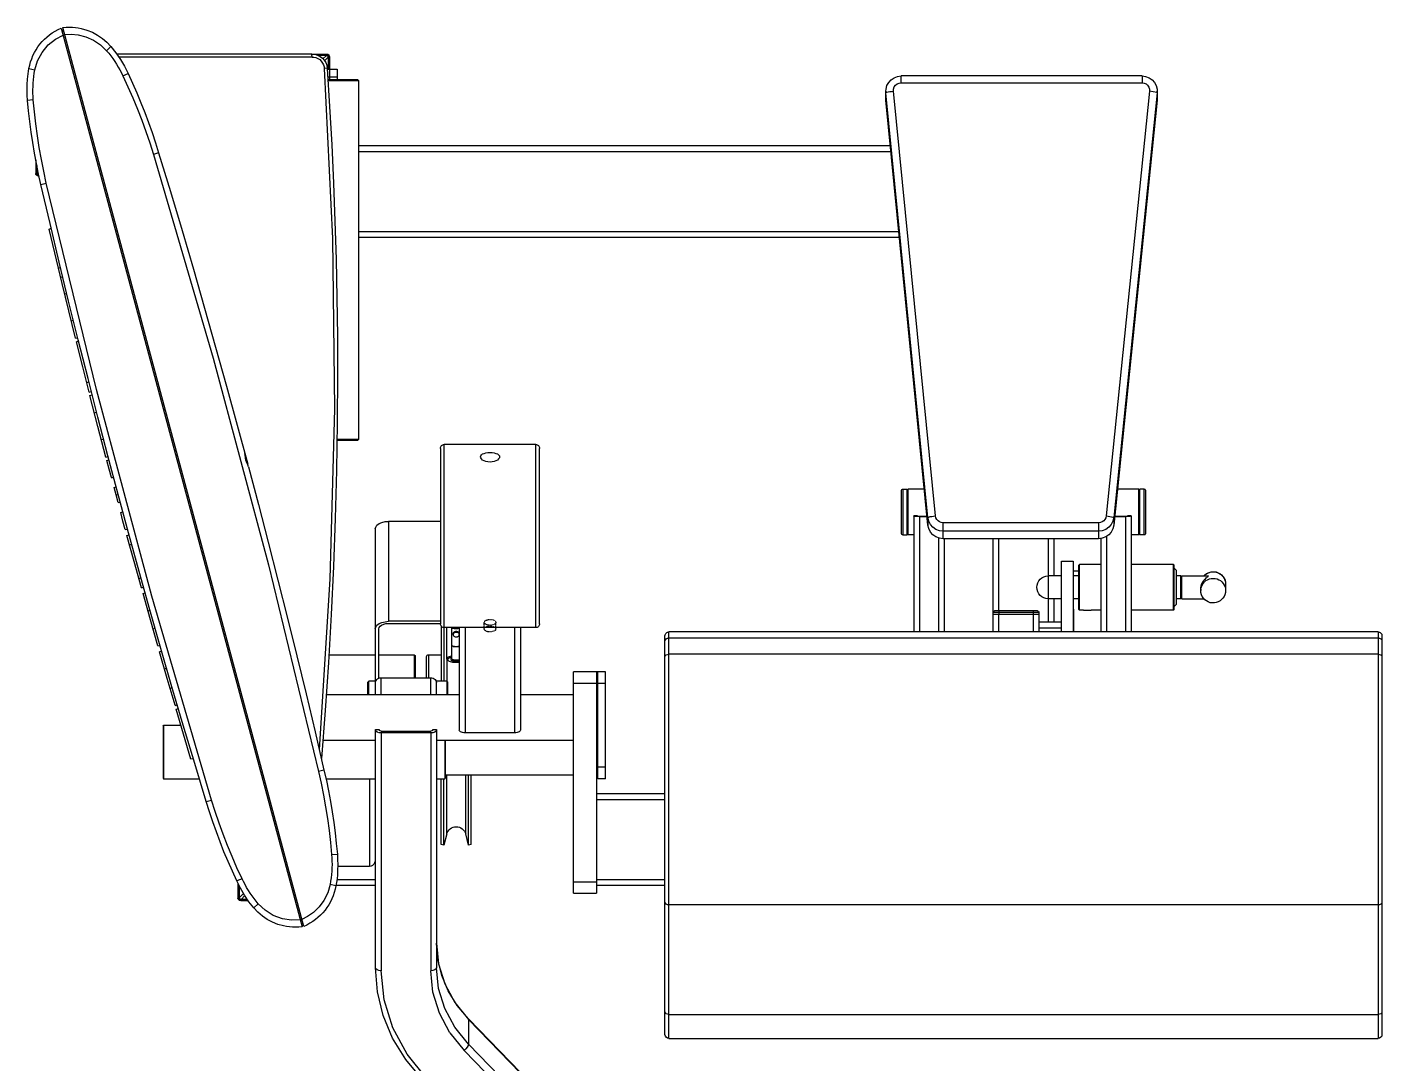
# Model space of a CAD drawing. Header units: millimetres. Extents: x 24547 to 62889, y 34568 to 56011.
# Drawn here: x 29608 to 30728, y 45215 to 46072 of the extents above; entities that cross this region are included whole.
import ezdxf

# ---------------------------------------------------------------- set-up
doc = ezdxf.new("R2010")
doc.units = ezdxf.units.MM
doc.linetypes.add('PEN_TYPE_1', pattern=[0])
doc.linetypes.add('PEN_TYPE_9', pattern=[0.1389, 0.0833, -0.0556])

# ---------------------------------------------------------------- blocks, each defined once
blk = doc.blocks.new('A$C18FB2BB5')
at = {"color": 7, "linetype": 'PEN_TYPE_1'}
for points in [[(1.5, 1267.9), (2.1, 1270.7), (2.9, 1273.4), (3.8, 1276.1), (4.8, 1278.6), (6.1, 1281.1), (7.4, 1283.5), (8.9, 1285.8), (10.6, 1288.1), (12.4, 1290.2), (14.3, 1292.2), (16.3, 1294), (18.4, 1295.8), (20.7, 1297.4), (23.1, 1298.9), (25.5, 1300.2), (28.1, 1301.4)], [(28.1, 1301.4), (227.2, 558.5)], [(28.8, 1298.9), (30.1, 1299.3)], [(29.6, 1301.8), (32.3, 1302.1), (35, 1302.1), (37.4, 1302.1), (39.9, 1301.9), (42.3, 1301.5), (44.7, 1301.1), (49.4, 1299.7), (53.9, 1297.9), (58.2, 1295.6), (62.2, 1292.9), (65.9, 1289.7), (69.3, 1286.1)], [(228.6, 558.9), (29.6, 1301.8)], [(6.4, 1266.8), (8.5, 1274.3), (12.3, 1281.3), (17.4, 1287.4), (23.4, 1292.3)], [(23.4, 1292.3), (29.7, 1295.6)], [(29.7, 1295.5), (31.2, 1295.9)], [(31.1, 1296.1), (36.4, 1296.3), (42.3, 1295.8), (48.5, 1294.2), (54.8, 1291.5), (60.7, 1287.6), (65.7, 1282.7)], [(69.3, 1286.1), (65.7, 1282.7)], [(65.7, 1282.7), (67.5, 1280.6), (69.2, 1278.4), (70.8, 1276.2), (72.4, 1273.9), (73.9, 1271.6), (75.3, 1269.2), (76.7, 1266.8), (78, 1264.4), (79.2, 1261.9)], [(69.3, 1286.1), (73.4, 1280.9), (77.1, 1275.5), (80.5, 1269.8), (83.5, 1263.9)], [(235.4, 1279.9), (74.1, 1279.9)], [(235.6, 1277.4), (75.9, 1277.4)], [(235.6, 1277.4), (235.4, 1279.9)], [(235.4, 1279.9), (247.6, 1279.9)], [(235.4, 1279.9), (237.9, 1279.7), (240.1, 1279), (242.2, 1277.9), (244.1, 1276.5), (245.6, 1274.8), (246.8, 1272.8), (247.6, 1270.6), (248, 1268.2)], [(235.6, 1277.4), (237, 1277.3), (238.6, 1277), (240.2, 1276.3), (241.8, 1275.3), (243.1, 1274), (244.2, 1272.5), (245, 1270.9), (245.4, 1269.4), (245.6, 1268)], [(239.9, 1279), (247.6, 1279)], [(247.3, 1278.8), (240.6, 1278.8)], [(244.5, 1276), (247.3, 1278.8)], [(245.8, 1274.4), (248.7, 1277.3)], [(247.3, 1278.8), (247.7, 1278.7), (248.1, 1278.5), (248.5, 1278.2), (248.7, 1277.8), (248.7, 1277.3)], [(247.6, 1279.9), (247.6, 1279)], [(247.6, 1279.9), (248.5, 1279.7), (249.2, 1279.3), (249.7, 1278.5), (249.9, 1277.6)], [(247.6, 1279), (248.1, 1278.9), (248.6, 1278.6), (248.9, 1278.2), (249, 1277.6)], [(248.7, 1277.3), (248.7, 1267.3)], [(249, 1267.3), (249, 1277.6)], [(249.9, 1277.6), (249, 1277.6)], [(249.9, 1277.6), (249.9, 1267.3)], [(0.4, 1241.6), (0.1, 1246), (0, 1250.4), (0.1, 1254.8), (0.4, 1259.2), (0.9, 1263.6), (1.5, 1267.9)], [(1.5, 1267.9), (6.4, 1266.8)], [(5.1, 1242.1), (4.9, 1244.8), (4.8, 1247.6), (4.8, 1250.4), (4.9, 1253.1), (5, 1255.9), (5.2, 1258.6), (5.5, 1261.3), (5.9, 1264.1), (6.4, 1266.8)], [(245.6, 1268), (252.4, 1127.4), (254, 986.6), (250.3, 845.8), (241.4, 705.3)], [(248, 1268.1), (250, 1236.5), (251.7, 1204.9), (253.2, 1173.3), (254.4, 1141.7), (255.3, 1110.1), (256, 1078.4), (256.4, 1046.8), (256.5, 1015.1), (256.3, 975.4), (255.7, 935.7), (254.6, 896), (253.2, 856.3), (251.3, 816.6), (249, 777), (246.3, 737.3), (243.2, 697.7)], [(248, 1268.2), (245.6, 1268)], [(248.1, 1267.3), (256.2, 1267.3)], [(249.9, 1267.3), (249.9, 1258.6)], [(256.2, 1267.3), (256.2, 1258.6)], [(79.2, 1261.9), (83.5, 1263.9)], [(79.2, 1261.9), (83.3, 1252.9), (87.3, 1243.7), (91.1, 1234.5), (94.7, 1225.3), (98.1, 1215.9), (101.3, 1206.5), (104.3, 1197)], [(83.5, 1263.9), (87.1, 1255.9), (90.6, 1247.8), (94, 1239.7), (97.2, 1231.5), (100.3, 1223.3), (103.2, 1215), (106, 1206.6), (108.7, 1198.2)], [(248.4, 1261), (256.2, 1261)], [(273.3, 1258.6), (248.6, 1258.6)], [(274.1, 1257.8), (248.6, 1257.8)], [(273.3, 1258.6), (274.1, 1257.8)], [(274.1, 961.6), (274.1, 1257.8)], [(709.8, 1249.2), (709.9, 1251), (710.7, 1253.9), (712.1, 1256.5), (714.1, 1258.7), (716.6, 1260.4), (719.4, 1261.4), (722.4, 1261.8)], [(716.1, 1249.3), (716.2, 1251), (716.7, 1252.7), (717.7, 1254.1), (719.1, 1255.2), (720.7, 1255.9), (722.4, 1256.2)], [(722.4, 1256.2), (722.4, 1261.8)], [(921.5, 1261.8), (722.4, 1261.8)], [(722.4, 1256.2), (921.5, 1256.2)], [(921.5, 1261.8), (924.4, 1261.4), (927.3, 1260.4), (929.8, 1258.7), (931.8, 1256.5), (933.2, 1253.8), (934, 1250.9), (934.1, 1249.2)], [(921.5, 1261.8), (921.5, 1256.2)], [(921.5, 1256.2), (923.2, 1255.9), (924.8, 1255.2), (926.1, 1254.1), (927.1, 1252.6), (927.7, 1251), (927.7, 1249.3)], [(709.8, 1249.2), (709.8, 1248)], [(709.8, 1241.7), (709.8, 1249.2)], [(709.8, 1248), (710, 1248.2)], [(744.6, 896.9), (709.8, 1248)], [(710, 1248.2), (710.7, 1248.4), (711.7, 1248.6), (713, 1248.9), (714.5, 1249.1), (716.1, 1249.3)], [(750.8, 898.2), (716.1, 1249.3)], [(927.7, 1249.3), (891.8, 898.2)], [(934, 1248), (898.1, 896.9)], [(933.7, 1248.2), (927.7, 1249.3)], [(934, 1248), (933.7, 1248.2)], [(934.1, 1249.2), (934, 1241.7)], [(934, 1248), (934.1, 1249.2)], [(5.1, 1242.1), (0.4, 1241.6)], [(0.4, 1241.6), (0.4, 1241.6)], [(11.4, 1172.1), (9.5, 1180.7), (7.7, 1189.4), (6.1, 1198), (4.7, 1206.7), (3.4, 1215.4), (2.2, 1224.1), (1.2, 1232.9), (0.4, 1241.6)], [(15.8, 1173.3), (13.7, 1183), (11.8, 1192.8), (10, 1202.6), (8.5, 1212.4), (7.2, 1222.3), (6, 1232.1), (5.1, 1242.1)], [(709.8, 1243), (709.8, 1241.7)], [(744.6, 890.7), (709.8, 1241.7)], [(934, 1241.7), (898.1, 890.6)], [(934, 1241.7), (934.1, 1243)], [(274.1, 1204.3), (713.5, 1204.3)], [(274.1, 1199.5), (714, 1199.5)], [(7.2, 1192.4), (7.2, 1181.3)], [(8.1, 1187.9), (8.1, 1181.3)], [(108.7, 1198.2), (104.3, 1197)], [(104.3, 1197), (153.8, 1028.5), (199.5, 857.7), (240.9, 687)], [(108.7, 1198.2), (118.4, 1166.2), (128, 1134.2), (137.4, 1102.1), (146.7, 1069.9), (155.8, 1037.7), (164.8, 1005.5), (173.7, 973.3), (182.4, 941)], [(7.2, 1181.3), (8.1, 1181.3)], [(9.4, 1179), (8.6, 1179.2), (7.8, 1179.7), (7.3, 1180.4), (7.2, 1181.3)], [(9.4, 1179.9), (8.9, 1180.1), (8.5, 1180.4), (8.2, 1180.8), (8.1, 1181.3)], [(8.3, 1181.7), (8.3, 1186.6)], [(9.1, 1182.5), (8.3, 1181.7)], [(9.6, 1180.2), (9.3, 1180.2), (8.9, 1180.5), (8.6, 1180.8), (8.4, 1181.2), (8.3, 1181.7)], [(9.7, 1179.9), (9.4, 1179.9)], [(9.4, 1179), (9.4, 1179.9)], [(9.9, 1179), (9.4, 1179)], [(11.4, 1172.1), (15.8, 1173.3)], [(148.1, 662.1), (138.5, 693.7), (129, 725.4), (119.7, 757), (110.6, 788.7), (101.5, 820.5), (92.6, 852.3), (83.9, 884.1), (75.3, 916), (66.8, 947.9), (58.5, 979.8), (50.3, 1011.8), (42.2, 1043.8), (34.3, 1075.8), (26.5, 1107.9), (18.9, 1140), (11.4, 1172.1)], [(152.5, 663.3), (103, 831.8), (57.2, 1002.7), (15.8, 1173.3)], [(18.1, 1135.3), (19.8, 1135.9)], [(39.9, 1045.1), (28.9, 1090.2), (18.1, 1135.3)], [(274.1, 1133.4), (720.6, 1133.4)], [(274.1, 1128.6), (721, 1128.6)], [(25.8, 1102.9), (27.6, 1103.4)], [(27.6, 1095.5), (29.4, 1095.9)], [(30.9, 1081.6), (32.7, 1082.2)], [(36.3, 1059.5), (38.2, 1059.9)], [(39.9, 1045.1), (41.8, 1045.4)], [(40.7, 1042.2), (42.5, 1042.8)], [(40.7, 1042.2), (40.7, 1042.2)], [(51.2, 1000.6), (45.9, 1021.4), (40.7, 1042.2)], [(49.2, 1008.4), (51, 1008.9)], [(51.2, 1000.6), (53, 1000.9)], [(51.9, 997.7), (53.7, 998.3)], [(51.9, 997.7), (51.9, 997.6)], [(65.1, 946.9), (58.5, 972.2), (51.9, 997.6)], [(55.6, 983.3), (57.4, 983.9)], [(61.3, 961.3), (63.2, 961.7)], [(255.7, 961.6), (274.1, 961.6)], [(255.7, 960.8), (273.3, 960.8)], [(274.1, 961.6), (273.3, 960.8)], [(341.6, 954), (341.7, 954.7), (341.9, 955.3), (342.1, 955.8), (342.5, 956.3), (343, 956.7), (343.5, 956.9), (344.1, 957.1), (344.8, 957.2)], [(341.6, 954), (341.6, 809.1)], [(344.8, 805.9), (344.8, 957.2)], [(420.4, 957.2), (344.8, 957.2)], [(420.4, 805.9), (420.4, 957.2)], [(420.4, 957.2), (421, 957.1), (421.6, 956.9), (422.2, 956.7), (422.6, 956.3), (423, 955.8), (423.3, 955.3), (423.5, 954.7), (423.6, 954)], [(423.6, 809.1), (423.6, 954)], [(65.1, 946.9), (67, 947.2)], [(65.9, 944), (67.6, 944.6)], [(65.9, 944), (65.9, 943.9)], [(69.6, 929.9), (67.7, 936.9), (65.9, 943.9)], [(182.9, 938.9), (182.4, 940.4), (181.5, 942.2), (180.8, 944.2), (180.4, 946.3), (180.2, 948.3), (180, 949.9)], [(182.4, 941), (182.4, 941)], [(374.7, 947), (374.9, 947.9), (375.5, 948.7), (376.4, 949.4), (377.7, 949.9), (379.2, 950.3), (380.8, 950.6), (382.6, 950.6)], [(382.6, 942.7), (380.8, 942.9), (379.2, 943.2), (377.7, 943.8), (376.4, 944.4), (375.5, 945.3), (374.9, 946.2), (374.7, 947)], [(382.6, 950.6), (384.3, 950.6), (386, 950.3), (387.5, 949.9), (388.7, 949.4), (389.7, 948.7), (390.3, 947.9), (390.5, 947)], [(390.5, 947), (390.3, 946.2), (389.7, 945.3), (388.7, 944.4), (387.5, 943.8), (386, 943.2), (384.3, 942.9), (382.6, 942.7)], [(69.6, 929.8), (71.5, 930.1)], [(182.9, 938.9), (191.2, 907.7), (199.3, 876.4), (207.3, 845.2), (215.2, 813.8), (222.9, 782.5), (230.5, 751.1), (238, 719.7), (245.3, 688.2)], [(71.8, 921.7), (73.6, 922.3)], [(71.8, 921.7), (71.8, 921.7)], [(75.1, 909.2), (73.5, 915.5), (71.8, 921.7)], [(722.6, 919.1), (722.7, 919.6), (723, 920), (723.4, 920.3), (723.9, 920.4)], [(722.6, 883.9), (722.6, 919)], [(723.9, 920.4), (723.9, 882.6)], [(723.9, 920.4), (727.4, 920.4)], [(727.4, 882.6), (727.4, 920.4)], [(728.2, 920.4), (727.4, 919.6)], [(728.2, 882.6), (728.2, 920.4)], [(741.6, 920.4), (728.2, 920.4)], [(918.9, 920.4), (901.2, 920.4)], [(918.9, 882.6), (918.9, 920.4)], [(919.7, 919.6), (918.9, 920.4)], [(919.7, 882.6), (919.7, 920.4)], [(923.2, 920.4), (919.7, 920.4)], [(923.2, 882.6), (923.2, 920.4)], [(923.2, 920.4), (923.7, 920.3), (924.1, 920), (924.3, 919.6), (924.4, 919.1)], [(924.4, 919.1), (924.4, 883.8)], [(73.4, 915.5), (75.3, 916)], [(75.1, 909.2), (77, 909.6)], [(77.3, 901.1), (79.1, 901.7)], [(77.3, 901.1), (77.3, 901)], [(81.1, 887), (79.2, 894), (77.3, 901)], [(735.9, 898.4), (732.9, 898.4)], [(732.9, 898.2), (732.9, 802.3)], [(735.9, 897.6), (735.6, 897.6), (734.7, 897.7), (733.9, 897.8), (733.4, 897.9), (733, 898.1), (732.9, 898.2)], [(735.9, 898.2), (737.6, 898)], [(737.6, 897.5), (735.9, 897.6)], [(737.6, 898), (743.8, 898)], [(737.6, 897.5), (737.6, 802.3)], [(743.9, 897.5), (737.6, 897.5)], [(744.6, 896.9), (744.8, 897.1), (745.4, 897.3), (746.4, 897.6), (747.7, 897.8), (749.2, 898), (750.8, 898.2)], [(757.1, 885.6), (754, 886), (751.2, 887.1), (748.6, 888.8), (746.6, 891.2), (745.2, 893.9), (744.6, 896.9)], [(744.6, 896.9), (744.6, 890.7)], [(757.1, 892.5), (755.6, 892.7), (754.1, 893.3), (752.9, 894.1), (751.9, 895.3), (751.2, 896.7), (750.8, 898.2)], [(891.8, 898.2), (891.5, 896.7), (890.8, 895.3), (889.8, 894.1), (888.5, 893.3), (887.1, 892.7), (885.6, 892.5)], [(898.1, 896.9), (897.4, 893.9), (896, 891.1), (894, 888.8), (891.5, 887.1), (888.6, 886), (885.6, 885.6)], [(891.8, 898.2), (893.5, 898), (895, 897.8), (896.3, 897.5), (897.3, 897.3), (897.9, 897.1), (898.1, 896.9)], [(898.1, 896.9), (898.1, 890.6)], [(907.8, 897.5), (898.8, 897.5)], [(898.9, 898), (907.8, 898)], [(907.8, 898), (909.6, 898.2)], [(909.6, 897.6), (907.8, 897.5)], [(907.8, 897.5), (907.8, 802.3)], [(912.6, 898.4), (909.6, 898.4)], [(912.6, 898.2), (912.5, 898.1), (912.1, 897.9), (911.5, 897.8), (910.8, 897.7), (909.9, 897.6), (909.6, 897.6)], [(912.6, 898.2), (912.6, 802.3)], [(81.1, 887), (83, 887.3)], [(287.7, 887.4), (288.1, 889), (289.1, 890.6), (290.9, 891.9), (293.2, 892.8), (295.8, 893.5), (298.6, 893.7)], [(287.7, 887.4), (287.7, 761.6)], [(298.6, 893.7), (298.6, 811.1)], [(341.6, 893.7), (298.6, 893.7)], [(757.1, 879.3), (754, 879.7), (751.2, 880.8), (748.6, 882.6), (746.6, 884.9), (745.2, 887.7), (744.6, 890.7)], [(757.1, 879.3), (757.1, 892.5)], [(885.6, 892.5), (757.1, 892.5)], [(885.6, 885.6), (757.1, 885.6)], [(885.6, 892.5), (885.6, 879.3)], [(898.1, 890.6), (897.4, 887.6), (896, 884.9), (894, 882.6), (891.5, 880.8), (888.6, 879.7), (885.6, 879.3)], [(82.5, 882.1), (84.2, 882.7)], [(82.5, 882.1), (82.5, 882.1)], [(94.4, 838.9), (88.4, 860.5), (82.5, 882.1)], [(84.6, 874.3), (86.4, 874.9)], [(723.9, 882.5), (723.4, 882.6), (723, 882.9), (722.7, 883.3), (722.6, 883.8)], [(723.9, 882.6), (727.4, 882.6)], [(728.2, 882.6), (727.4, 883.3)], [(732.9, 882.6), (728.2, 882.6)], [(753.4, 879.9), (753.4, 802.3)], [(885.6, 879.3), (757.1, 879.3)], [(758.1, 879.3), (758.1, 802.3)], [(798.3, 879.3), (798.3, 802.3)], [(803, 879.3), (803, 819.7)], [(844, 879.3), (844, 810.3)], [(848.7, 879.3), (848.7, 848.6)], [(887.4, 879.5), (887.4, 802.3)], [(892.1, 881.2), (892.1, 802.3)], [(918.9, 882.6), (912.6, 882.6)], [(919.7, 883.3), (918.9, 882.6)], [(923.2, 882.6), (919.7, 882.6)], [(924.4, 883.8), (924.3, 883.3), (924.1, 882.9), (923.7, 882.6), (923.2, 882.5)], [(923.2, 882.6), (923.2, 882.5)], [(855, 802.3), (855, 860.7)], [(855, 860.7), (864.5, 860.7)], [(864.5, 860.7), (864.5, 802.3)], [(864.5, 852.8), (869.2, 852.8)], [(869.7, 858.1), (869.2, 857.6)], [(869.2, 820.8), (869.2, 857.6)], [(869.7, 820.3), (869.7, 858.1)], [(887.4, 858.1), (869.7, 858.1)], [(947.5, 858.1), (912.6, 858.1)], [(947.5, 820.3), (947.5, 858.1)], [(948, 857.6), (947.5, 858.1)], [(948, 820.8), (948, 857.6)], [(948, 854.9), (949.6, 853.4)], [(949.6, 853.4), (949.6, 825)], [(972.7, 848.6), (973.4, 849.4), (974.7, 850.5), (976.2, 851.3), (977.8, 851.8), (979.4, 852.1), (981.1, 852.1), (982.8, 851.9), (984.4, 851.3), (985.9, 850.5), (987.3, 849.5), (988.4, 848.2), (989.4, 846.8), (990, 845.2), (990.4, 843.6), (990.6, 841.9)], [(972.7, 848.6), (973.1, 849.1), (974.3, 850.1), (975.7, 850.9), (977.2, 851.5), (978.7, 851.9), (980.4, 852), (982, 851.9), (983.5, 851.5), (985, 850.9), (986.4, 850.1), (987.6, 849.1), (988.6, 847.9), (989.5, 846.5), (990.1, 845), (990.5, 843.5)], [(92.2, 846.6), (94.1, 847)], [(844, 829.7), (842.1, 829.9), (840.3, 830.5), (838.7, 831.3), (837.3, 832.5), (836.2, 833.9), (835.3, 835.5), (834.7, 837.3), (834.6, 839.2), (834.7, 841.1), (835.3, 842.9), (836.2, 844.5), (837.3, 845.9), (838.7, 847), (840.3, 847.9), (842.1, 848.4), (844, 848.6)], [(855, 848.6), (844, 848.6)], [(869.2, 848.6), (864.5, 848.6)], [(953.6, 848.6), (949.6, 848.6)], [(953.6, 829.7), (953.6, 848.6)], [(954.3, 847.9), (953.6, 848.6)], [(954.3, 848.6), (976.1, 848.6)], [(954.3, 829.7), (954.3, 848.5)], [(970.1, 837.7), (970.2, 838.9), (970.4, 840.2), (970.8, 841.6), (971.4, 842.9), (972.2, 844.2), (973, 845.3), (973.9, 846.2), (974.6, 846.9), (975.2, 847.4), (975.7, 847.8), (976.1, 848.1), (976.3, 848.4), (976.4, 848.5)], [(970.1, 836.5), (970.2, 838.1), (970.6, 839.6), (971.2, 841.1), (972.1, 842.4), (973.1, 843.6), (974.3, 844.7), (975.7, 845.5), (977.2, 846.1), (978.7, 846.5), (980.4, 846.6), (982, 846.5), (983.5, 846.1), (985, 845.5), (986.4, 844.7), (987.6, 843.6), (988.6, 842.4), (989.5, 841.1), (990.1, 839.6), (990.5, 838.1), (990.6, 836.5)], [(976.4, 848.5), (976.1, 848.6)], [(990.6, 841.9), (990.6, 836.5)], [(94.4, 838.8), (96.3, 839.2)], [(95.8, 834), (97.5, 834.6)], [(95.8, 834), (95.8, 834)], [(108, 790.8), (101.9, 812.3), (95.8, 834)], [(855, 829.7), (844, 829.7)], [(848.7, 829.7), (848.7, 810.3)], [(869.2, 829.7), (864.5, 829.7)], [(953.6, 829.7), (949.6, 829.7)], [(954.3, 830.5), (953.6, 829.7)], [(954.3, 829.7), (972.7, 829.7)], [(970.1, 837.7), (970.1, 836.5)], [(990.6, 836.5), (990.4, 834.8), (990, 833.1), (989.4, 831.6), (988.4, 830.2), (987.3, 829), (986, 827.9), (984.5, 827.1), (982.9, 826.6), (981.3, 826.3), (979.6, 826.3), (977.9, 826.5), (976.3, 827.1), (974.8, 827.9), (973.4, 828.9), (972.3, 830.2), (971.3, 831.6), (970.7, 833.1), (970.2, 834.8), (970.1, 836.5)], [(99.7, 819.9), (101.6, 820.2)], [(798.4, 818.5), (798.5, 819), (798.8, 819.4), (799.2, 819.6), (799.7, 819.7)], [(836.3, 818.5), (798.4, 818.5)], [(835, 819.7), (799.7, 819.7)], [(803.2, 819.7), (803.2, 816.6)], [(831.5, 819.7), (831.5, 816.6)], [(835, 819.7), (835.5, 819.6), (835.9, 819.4), (836.2, 819), (836.3, 818.5)], [(836.3, 818.5), (836.3, 816.6)], [(864.5, 821.2), (864.8, 821.2)], [(864.8, 821.2), (864.8, 802.3)], [(869.7, 820.3), (869.2, 820.8)], [(873.2, 820.3), (869.7, 820.3)], [(873.2, 820.3), (876.3, 820.3)], [(876.3, 820.3), (879.5, 820.3)], [(887.4, 820.3), (879.5, 820.3)], [(947.5, 820.3), (912.6, 820.3)], [(948, 820.8), (947.5, 820.3)], [(948, 823.4), (949.6, 825)], [(287.7, 804.8), (288.1, 806.4), (289.1, 807.9), (290.9, 809.2), (293.2, 810.2), (295.8, 810.8), (298.6, 811.1)], [(290.7, 804.8), (291, 806), (291.8, 807.1), (293, 808), (294.7, 808.7), (296.6, 809.2), (298.6, 809.3)], [(341.6, 811.1), (298.6, 811.1)], [(298.6, 809.3), (341.6, 809.3)], [(344.8, 805.9), (344.1, 806), (343.5, 806.1), (343, 806.4), (342.5, 806.8), (342.1, 807.3), (341.9, 807.8), (341.7, 808.4), (341.6, 809.1)], [(342.2, 807.3), (342.2, 761.6)], [(423.6, 809.1), (423.5, 808.4), (423.3, 807.8), (423, 807.3), (422.6, 806.8), (422.2, 806.4), (421.6, 806.1), (421, 806), (420.4, 805.9)], [(834.5, 816.6), (798.4, 816.6)], [(803, 816.6), (803, 802.3)], [(831.4, 816.6), (831.4, 802.3)], [(836.2, 816.6), (834.5, 816.6)], [(836.2, 816.6), (836.2, 802.3)], [(855, 810.3), (836.2, 810.3)], [(104, 804.9), (105.8, 805.5)], [(290.7, 764.2), (290.7, 804.8)], [(344.4, 805.9), (344.4, 761.6)], [(420.4, 805.9), (344.8, 805.9)], [(346.8, 780.2), (346.8, 805.9)], [(351.1, 780.3), (351.1, 805.9)], [(357.2, 805.6), (356.3, 805.4), (355.2, 805.4), (354.1, 805.4), (353.1, 805.4), (352.1, 805.6), (351.2, 805.7), (351.1, 805.8)], [(357.2, 805.1), (357, 805.1), (356.1, 805), (355.2, 804.9), (354.2, 804.9), (353.2, 805), (352.3, 805.1), (351.5, 805.3), (351.1, 805.4)], [(352.1, 800.7), (352.1, 801.1), (352.3, 801.5), (352.5, 801.9), (352.8, 802.2), (353.1, 802.5), (353.6, 802.7), (354, 802.8), (354.4, 802.9), (354.9, 802.9), (355.4, 802.8), (355.8, 802.7), (356.2, 802.5), (356.6, 802.2), (356.9, 801.9), (357.1, 801.5), (357.2, 801.1), (357.2, 800.7)], [(352.3, 800.8), (352.1, 800.2)], [(352.1, 800.2), (352.1, 800.7)], [(357.2, 800.2), (357.1, 799.8), (356.9, 799.3), (356.6, 798.9), (356.2, 798.6), (355.8, 798.3), (355.4, 798.1), (354.9, 798), (354.4, 798), (354, 798.1), (353.6, 798.3), (353.1, 798.6), (352.8, 798.9), (352.5, 799.3), (352.3, 799.8), (352.1, 800.2)], [(352.3, 800.8), (352.5, 801.1), (352.9, 801.5), (353.2, 801.8), (353.7, 802), (354.2, 802.1), (354.7, 802.1), (355.2, 802.1), (355.7, 802), (356.1, 801.8), (356.5, 801.5), (356.8, 801.1), (357, 800.8)], [(357.2, 800.2), (357, 800.8)], [(357.2, 805.9), (357.2, 721.2)], [(357.2, 800.6), (357.2, 800.2)], [(362, 805.9), (362, 718.8)], [(402.9, 805.9), (402.9, 718.8)], [(407.7, 805.9), (407.7, 721.2)], [(527.2, 799.2), (527.3, 799.8), (527.5, 800.4), (527.8, 800.9), (528.2, 801.4), (528.6, 801.8), (529.2, 802.1), (529.8, 802.2), (530.4, 802.3)], [(527.2, 469.5), (527.2, 799.2)], [(527.2, 794.7), (527.5, 795.7), (528.2, 796.6), (529.2, 797.1), (530.4, 797.3)], [(530.4, 466.3), (530.4, 802.3)], [(1116.7, 802.3), (530.4, 802.3)], [(1116.7, 797.3), (530.4, 797.3)], [(855, 805.5), (836.2, 805.5)], [(1116.7, 802.3), (1116.7, 466.3)], [(1116.7, 802.3), (1117.3, 802.2), (1117.9, 802.1), (1118.4, 801.8), (1118.9, 801.4), (1119.3, 800.9), (1119.6, 800.4), (1119.8, 799.8), (1119.8, 799.2)], [(1116.7, 797.3), (1117.9, 797.1), (1118.9, 796.6), (1119.6, 795.7), (1119.8, 794.7)], [(1119.8, 799.2), (1119.8, 469.5)], [(108, 790.8), (109.9, 791.1)], [(109.4, 785.9), (111.2, 786.6)], [(109.4, 785.9), (109.4, 785.9)], [(122.3, 741.7), (115.8, 763.8), (109.4, 785.9)], [(352.7, 790.3), (352.1, 790.4), (351.7, 790.6), (351.4, 790.8), (351.2, 791), (351.1, 791.3)], [(352.1, 790.4), (352.3, 790.4)], [(352.3, 790.4), (352.7, 790.3)], [(352.7, 790.3), (356.7, 790.3)], [(356.7, 790.3), (356, 790.2), (355.4, 790.1), (354.7, 790.1), (354, 790.1), (353.3, 790.2), (352.7, 790.3)], [(357.2, 790.4), (356.7, 790.3)], [(356.7, 790.3), (357, 790.4)], [(357, 790.4), (357.2, 790.4)], [(527.2, 782), (527.5, 782.8), (528.2, 783.4), (529.2, 783.8), (530.4, 784)], [(1116.7, 784), (530.4, 784)], [(1116.7, 784), (1117.9, 783.8), (1118.9, 783.4), (1119.6, 782.8), (1119.8, 782)], [(249.1, 783.5), (287.7, 783.5)], [(290.7, 783.5), (320, 783.5)], [(320, 783.5), (320.8, 782.8)], [(320, 783.5), (320, 764.5)], [(320.8, 782.8), (320.8, 764.5)], [(330.2, 782), (330.4, 782.6), (330.7, 783.1), (331.2, 783.4), (331.8, 783.5)], [(330.2, 764.6), (330.2, 782)], [(331.8, 783.5), (342.2, 783.5)], [(331.8, 783.5), (331.8, 764.5)], [(346.8, 780.2), (346.9, 780.6), (347.2, 781), (347.6, 781.4), (348.3, 781.7), (349.1, 782.1), (350, 782.3), (351.1, 782.6)], [(347.3, 779.2), (346.8, 780.2)], [(346.9, 779.9), (347, 750.4)], [(348, 778.6), (347.3, 779.2)], [(348, 778.6), (347.7, 778.9), (347.6, 779.3), (347.6, 779.7), (347.8, 780), (348.1, 780.4), (348.7, 780.8), (349.3, 781.1), (350.1, 781.3), (351.1, 781.5)], [(357.2, 777.2), (356.4, 777.1), (355.2, 777), (354.1, 777), (353, 777.1), (351.9, 777.2), (350.9, 777.4), (350, 777.6), (349.2, 777.9), (348.6, 778.2), (348, 778.6)], [(350.5, 779), (350.4, 779.3), (350.3, 779.5), (350.4, 779.8), (350.6, 780)], [(351.3, 778.5), (350.8, 778.8), (350.5, 779)], [(350.6, 780), (351.1, 780.3)], [(357.2, 779.3), (357.1, 779.3), (356.5, 779.1), (355.8, 779), (355, 778.9), (354.3, 778.9), (353.6, 779), (352.9, 779.1), (352.3, 779.3), (351.8, 779.4), (351.4, 779.7), (351.2, 779.9), (351.1, 780.2)], [(357.2, 778.3), (356.9, 778.2), (356.2, 778.1), (355.5, 778), (354.7, 778), (353.9, 778), (353.1, 778.1), (352.4, 778.2), (351.8, 778.3), (351.3, 778.5)], [(113.4, 771.9), (115.3, 772.3)], [(282.4, 761.6), (281.6, 760.8)], [(288.1, 761.6), (282.4, 761.6)], [(282.4, 750.4), (282.4, 761.6)], [(287.9, 760.4), (288, 761.3), (288.4, 762.2), (288.9, 763), (289.7, 763.6), (290.6, 764.1), (291.6, 764.4), (292.6, 764.5)], [(292.6, 764.5), (333.6, 764.5)], [(292.6, 750.4), (292.6, 764.5)], [(333.6, 764.5), (334.6, 764.4), (335.6, 764.1), (336.5, 763.6), (337.3, 763), (337.9, 762.2), (338.2, 761.3), (338.3, 760.4)], [(333.6, 750.4), (333.6, 764.5)], [(347, 761.6), (338.1, 761.6)], [(347.8, 760.8), (347, 761.6)], [(451.6, 586.5), (451.6, 769.3)], [(478, 769.3), (451.6, 769.3)], [(470.5, 769.3), (470.5, 586.5)], [(471.7, 681), (471.7, 769.3)], [(478, 681), (478, 769.3)], [(118.2, 755.7), (119.9, 756.3)], [(357.2, 750.4), (246.8, 750.4)], [(281.6, 750.4), (281.6, 760.8)], [(287.9, 750.4), (287.9, 760.4)], [(338.3, 750.4), (338.3, 760.4)], [(347.8, 750.4), (347.8, 760.8)], [(451.6, 750.4), (407.7, 750.4)], [(478, 759.8), (451.6, 759.8)], [(122.3, 741.6), (124.1, 742)], [(123.2, 738.5), (125, 739.1)], [(123.2, 738.5), (123.2, 738.5)], [(135.4, 697.3), (129.3, 717.9), (123.2, 738.5)], [(112.4, 724.8), (112.8, 725.2)], [(112.4, 724.8), (112.4, 681.4)], [(112.8, 725.2), (127.1, 725.2)], [(112.8, 725.2), (112.8, 681)], [(287.9, 721.6), (290.9, 721.6)], [(287.9, 524.7), (287.9, 721.6)], [(290.8, 719), (289.3, 719.6), (288.3, 720.3), (287.9, 721.2)], [(290.9, 721.6), (290.9, 721.2)], [(292.6, 720.4), (291.8, 720.5), (291.1, 720.8), (290.9, 721.2)], [(292.6, 718.8), (290.9, 719)], [(292.6, 720.4), (333.6, 720.4)], [(333.6, 718.8), (292.6, 718.8)], [(292.6, 718.8), (292.6, 522.3)], [(335.3, 721.2), (335.1, 720.8), (334.5, 720.5), (333.6, 720.4)], [(335.3, 719), (333.6, 718.8)], [(333.6, 718.8), (333.6, 522.3)], [(335.3, 721.6), (338.3, 721.6)], [(335.3, 721.2), (335.3, 721.6)], [(338.3, 721.2), (338, 720.3), (336.9, 719.6), (335.4, 719)], [(338.3, 721.6), (338.3, 524.7)], [(362, 718.8), (360.9, 718.9), (359.9, 719.1), (359, 719.4), (358.3, 719.8), (357.7, 720.2), (357.4, 720.7), (357.2, 721.2)], [(402.9, 718.8), (362, 718.8)], [(407.7, 721.2), (407.6, 720.7), (407.2, 720.2), (406.6, 719.8), (405.9, 719.4), (405, 719.1), (404, 718.9), (402.9, 718.8)], [(287.9, 712.6), (244.2, 712.6)], [(451.6, 712.6), (338.3, 712.6)], [(345.3, 712.6), (345.3, 681)], [(345.6, 712.6), (345.6, 681.4)], [(135.4, 697.4), (137.3, 697.7)], [(470.5, 703.1), (471.7, 703.1)], [(245.3, 688.2), (240.9, 687)], [(240.9, 687), (243.1, 677.3), (245, 667.5), (246.7, 657.8), (248.3, 648), (249.6, 638.1), (250.7, 628.2), (251.6, 618.3)], [(245.3, 688.2), (245.3, 688.2)], [(245.3, 688.2), (247.3, 679.6), (249, 671), (250.6, 662.3), (252.1, 653.6), (253.4, 644.9), (254.5, 636.2), (255.5, 627.5), (256.4, 618.7)], [(345.6, 684.2), (451.6, 684.2)], [(346.9, 635.4), (346.9, 684.2)], [(362.5, 635.4), (362.5, 684.2)], [(364.9, 626.1), (364.9, 684.2)], [(367.1, 626.7), (367.1, 684.2)], [(470.5, 693.7), (471.7, 693.7)], [(470.5, 684.2), (470.9, 684.2)], [(470.9, 693.7), (470.9, 684.2)], [(470.9, 684.2), (471.7, 685)], [(478, 690.5), (471.7, 690.5)], [(112.4, 681.4), (112.8, 681)], [(112.8, 681), (142.5, 681)], [(246.9, 681), (287.9, 681)], [(283, 681), (283, 608.4)], [(287.7, 681), (287.7, 614.2)], [(338.3, 681), (345.3, 681)], [(342.2, 626.7), (342.2, 681)], [(344.4, 626.1), (344.4, 681)], [(345.3, 681), (345.6, 681.4)], [(478, 681), (471.7, 681)], [(148.1, 662.1), (152.5, 663.3)], [(148.1, 662.1), (148.1, 662.1)], [(173.3, 596.5), (169.6, 604.5), (166.1, 612.5), (162.7, 620.7), (159.5, 628.9), (156.4, 637.1), (153.5, 645.4), (150.7, 653.7), (148.1, 662.1)], [(177.6, 598.4), (173.4, 607.5), (169.4, 616.6), (165.7, 625.8), (162.1, 635.1), (158.7, 644.4), (155.5, 653.8), (152.5, 663.3)], [(287.9, 668.4), (287.7, 668.4)], [(287.9, 663.7), (287.7, 663.7)], [(527.2, 668.4), (470.5, 668.4)], [(527.2, 663.7), (470.5, 663.7)], [(346.9, 635.4), (347.3, 636.6), (348, 637.8), (348.8, 638.8), (349.7, 639.7), (350.8, 640.4), (352, 640.9), (353.3, 641.2), (354.7, 641.3), (356, 641.2), (357.3, 640.9), (358.5, 640.4), (359.6, 639.7), (360.5, 638.8), (361.4, 637.8), (362, 636.6), (362.5, 635.4)], [(346.9, 635.4), (344.4, 626.1)], [(364.9, 626.1), (362.5, 635.4)], [(251.6, 618.3), (251.8, 615.5), (251.9, 612.8), (252, 610), (251.9, 607.3), (251.8, 604.5), (251.5, 601.8), (251.2, 599), (250.8, 596.3), (250.4, 593.6)], [(251.6, 618.3), (256.4, 618.7)], [(256.4, 618.7), (256.6, 614.3), (256.7, 609.9), (256.6, 605.5), (256.4, 601.1), (255.9, 596.7), (255.2, 592.4)], [(344.4, 626.1), (342.2, 626.7)], [(367.1, 626.7), (364.9, 626.1)], [(283, 608.4), (256.7, 608.4)], [(287.7, 614.2), (287.6, 612.8), (287.2, 611.5), (286.5, 610.3), (285.5, 609.3), (284.3, 608.7), (283, 608.4)], [(177.6, 598.4), (173.3, 596.5)], [(187.4, 574.2), (183.3, 579.4), (179.6, 584.9), (176.3, 590.6), (173.3, 596.5)], [(174.2, 594.5), (174.2, 582.4)], [(191, 577.7), (189.2, 579.8), (187.6, 582), (185.9, 584.2), (184.4, 586.4), (182.9, 588.7), (181.4, 591.1), (180.1, 593.5), (178.8, 596), (177.6, 598.4)], [(250.4, 593.6), (248.5, 586.8), (245.3, 580.5), (241.3, 575), (236.7, 570.5), (231.8, 567.1), (227.1, 564.7)], [(255.2, 592.4), (250.4, 593.6)], [(287.9, 597.5), (256, 597.5)], [(451.6, 595.9), (470.5, 595.9)], [(527.2, 597.5), (470.5, 597.5)], [(174.2, 582.4), (175.1, 582.4)], [(176.5, 580.2), (175.6, 580.4), (174.9, 580.8), (174.4, 581.6), (174.2, 582.4)], [(175.1, 592.7), (175.1, 582.4)], [(176.5, 581.1), (176, 581.2), (175.5, 581.5), (175.2, 581.9), (175.1, 582.4)], [(175.4, 582.8), (175.4, 592.3)], [(178.8, 586.2), (175.4, 582.8)], [(176.8, 581.3), (176.4, 581.4), (175.9, 581.6), (175.6, 581.9), (175.4, 582.3), (175.4, 582.8)], [(179.9, 584.4), (176.8, 581.3)], [(255.2, 592.4), (254.6, 589.6), (253.9, 586.9), (253, 584.3), (251.9, 581.7), (250.7, 579.2), (249.3, 576.8), (247.8, 574.5), (246.2, 572.3), (244.4, 570.2), (242.5, 568.2), (240.4, 566.3), (238.3, 564.6), (236, 562.9), (233.7, 561.5), (231.2, 560.1), (228.6, 558.9)], [(255.2, 592.4), (255.2, 592.4)], [(287.9, 592.8), (255.3, 592.8)], [(451.6, 586.5), (470.5, 586.5)], [(527.2, 592.8), (470.5, 592.8)], [(182.2, 581.1), (176.5, 581.1)], [(176.5, 580.2), (176.5, 581.1)], [(182.8, 580.2), (176.5, 580.2)], [(176.8, 581.3), (182, 581.3)], [(187.4, 574.2), (191, 577.7)], [(227.2, 558.5), (224.5, 558.3), (221.8, 558.2), (219.3, 558.3), (216.8, 558.5), (214.4, 558.8), (212, 559.3), (207.3, 560.6), (202.8, 562.4), (198.5, 564.7), (194.5, 567.4), (190.8, 570.6), (187.4, 574.2)], [(218.6, 564.1), (211, 565.3), (203.4, 568.1), (196.7, 572.3), (191, 577.7)], [(530.4, 576.7), (529.2, 576.9), (528.2, 577.4), (527.5, 578.1), (527.2, 578.9)], [(1116.7, 576.7), (530.4, 576.7)], [(1119.8, 578.9), (1119.6, 578.1), (1118.9, 577.4), (1117.9, 576.9), (1116.7, 576.7)], [(225.6, 564.3), (218.6, 564.1)], [(225.6, 564.4), (227.1, 564.8)], [(226.5, 561.1), (228, 561.4)], [(338.3, 545.2), (340.1, 528.1)], [(364.7, 482.7), (355.4, 493.6), (348.1, 505.6), (342.7, 518.3), (339.4, 531.6), (338.3, 545.2)], [(340.1, 528.1), (345.2, 511.6)], [(292.6, 522.3), (290.8, 522.5), (289.3, 523), (288.3, 523.8), (287.9, 524.7)], [(326.5, 432.8), (312.9, 448.9), (302.1, 466.6), (294.3, 485.3), (289.5, 504.8), (287.9, 524.7)], [(329.9, 433.7), (314, 453.4), (302.2, 475.2), (295, 498.4), (292.6, 522.3)], [(338.3, 524.7), (338, 523.8), (336.9, 523), (335.4, 522.5), (333.6, 522.3)], [(349.4, 471.1), (340.7, 487.3), (335.4, 504.6), (333.6, 522.3)], [(364.9, 461.5), (353.5, 475.6), (345.2, 491.1), (340.1, 507.6), (338.3, 524.7)], [(345.2, 511.6), (353.5, 496)], [(353.5, 496), (364.9, 482)], [(364.7, 482.7), (510.5, 332.1)], [(364.7, 482.7), (364.9, 482)], [(364.9, 482), (510.8, 331.4)], [(364.9, 482), (364.9, 461.5)], [(530.4, 486.1), (529.2, 486.3), (528.2, 486.8), (527.5, 487.5), (527.2, 488.3)], [(530.4, 486.1), (1116.7, 486.1)], [(1119.8, 488.3), (1119.6, 487.5), (1118.9, 486.8), (1117.9, 486.3), (1116.7, 486.1)], [(349.4, 471.1), (361.2, 456.5)], [(364.9, 461.5), (364.6, 460.4), (363.8, 459.1), (362.6, 457.7), (361.2, 456.5)], [(364.9, 461.5), (510.8, 311)], [(530.4, 466.3), (529.2, 466.6), (528.2, 467.3), (527.5, 468.3), (527.2, 469.5)], [(530.4, 466.3), (1116.7, 466.3)], [(1119.8, 469.5), (1119.6, 468.3), (1118.9, 467.3), (1117.9, 466.6), (1116.7, 466.3)], [(361.2, 456.5), (507.1, 306)]]:
    blk.add_lwpolyline(points, dxfattribs=at)
at = {"color": 7, "linetype": 'PEN_TYPE_9'}
for points in [[(377.8, 810.2), (377.9, 810.7), (378.2, 811.1), (378.6, 811.6), (379.2, 811.9), (380, 812.2), (380.8, 812.4), (381.7, 812.6), (382.6, 812.6), (383.5, 812.6), (384.4, 812.4), (385.3, 812.2), (386, 811.9), (386.6, 811.5), (387, 811.1), (387.3, 810.7), (387.4, 810.2)], [(377.8, 804.8), (377.8, 810.2)], [(387.4, 810.2), (387.3, 809.7), (387, 809.3), (386.6, 808.9), (386, 808.5), (385.2, 808.2), (384.4, 808), (383.5, 807.9), (382.6, 807.8), (381.6, 807.9), (380.7, 808), (379.9, 808.2), (379.2, 808.5), (378.6, 808.9), (378.2, 809.3), (377.9, 809.8), (377.8, 810.2)], [(377.8, 804.8), (377.9, 805.2), (378.2, 805.7), (378.6, 806.1), (379.2, 806.4), (380, 806.8), (380.8, 807), (381.7, 807.1), (382.6, 807.2), (383.5, 807.1), (384.4, 807), (385.3, 806.7), (386, 806.4), (386.6, 806.1), (387, 805.7), (387.3, 805.2), (387.4, 804.8)], [(387.4, 804.8), (387.4, 810.2)], [(387.4, 804.8), (387.3, 804.3), (387, 803.8), (386.6, 803.4), (386, 803.1), (385.2, 802.8), (384.4, 802.5), (383.5, 802.4), (382.6, 802.4), (381.6, 802.4), (380.7, 802.5), (379.9, 802.8), (379.2, 803.1), (378.6, 803.4), (378.2, 803.8), (377.9, 804.3), (377.8, 804.8)]]:
    blk.add_lwpolyline(points, dxfattribs=at)

msp = doc.modelspace()

# ---------------------------------------------------------------- block references
msp.add_blockref('A$C18FB2BB5', (29607.9, 44770.1))

doc.saveas('drawing.dxf')
